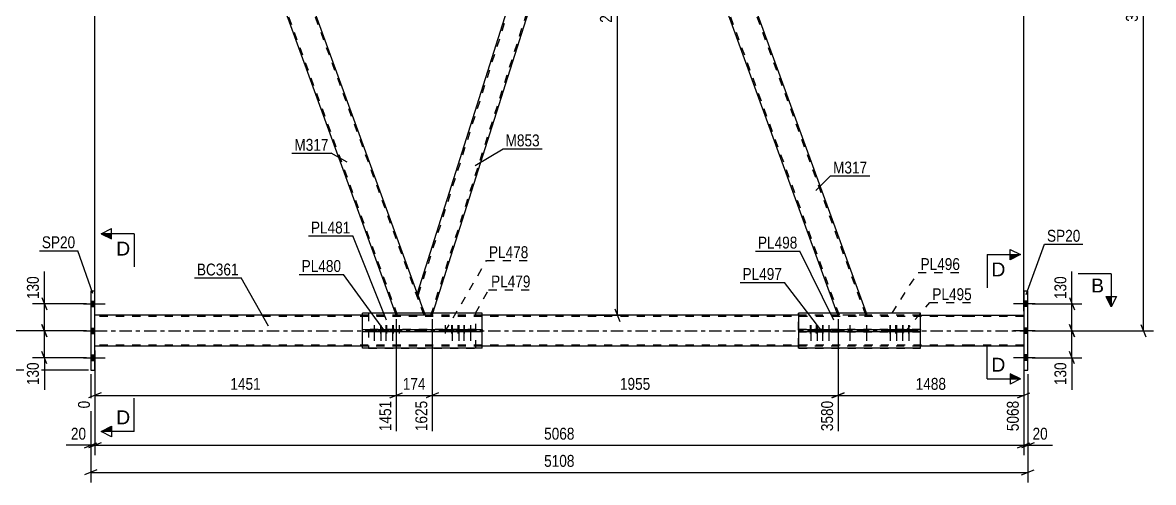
# Model space of a CAD drawing. Header units: millimetres. Extents: x 0 to 841, y 0 to 594.
# Drawn here: x 137.1 to 409.4, y 166.2 to 277 of the extents above; entities that cross this region are included whole.
import ezdxf

# ---------------------------------------------------------------- set-up
doc = ezdxf.new("R2010")
doc.units = ezdxf.units.MM
doc.linetypes.add('DXK_LINE_DOT2', pattern=[3.9198, 1.9599, -1.9599])
doc.linetypes.add('DXK_LINE_DOT3', pattern=[5.9187, 2.979, -0.9799, 0.9799, -0.9799])
doc.styles.add('Arial', font='arial.ttf', dxfattribs={"height": 0.2})
doc.styles.add('Arial Narrow', font='ARIALN.TTF', dxfattribs={"height": 0.2})

# ---------------------------------------------------------------- blocks, each defined once
blk = doc.blocks.new('Bolt-570386953-3726 - 3692')
at = {"color": 1, "linetype": 'DXK_LINE_DOT2'}
for p, q in [((238.46, 203.1), (238.46, 202.5)), ((238.91, 204.1), (238.91, 200.35)), ((239.36, 203.1), (239.36, 202.5)), ((239.92, 203.1), (239.92, 202.5)), ((240.37, 204.1), (240.37, 200.35)), ((240.82, 203.1), (240.82, 202.5)), ((241.51, 203.1), (241.51, 202.5)), ((241.96, 204.1), (241.96, 200.35)), ((242.41, 203.1), (242.41, 202.5)), ((242.97, 203.1), (242.97, 202.5)), ((243.42, 204.1), (243.42, 200.35)), ((243.87, 203.1), (243.87, 202.5))]:
    blk.add_line(p, q, dxfattribs=at)
blk = doc.blocks.new('Bolt-570386953-3695 - 3692')
at = {"color": 1, "linetype": 'DXK_LINE_DOT2'}
for p, q in [((335.92, 203.1), (335.92, 202.5)), ((335.92, 203.1), (335.92, 202.5)), ((336.37, 204.1), (336.37, 200.35)), ((336.37, 204.1), (336.37, 200.35)), ((336.82, 203.1), (336.82, 202.5)), ((336.82, 203.1), (336.82, 202.5)), ((339.92, 203.1), (339.92, 202.5)), ((339.92, 203.1), (339.92, 202.5)), ((340.37, 204.1), (340.37, 200.35)), ((340.37, 204.1), (340.37, 200.35)), ((340.82, 203.1), (340.82, 202.5)), ((340.82, 203.1), (340.82, 202.5))]:
    blk.add_line(p, q, dxfattribs=at)
blk = doc.blocks.new('Part-570386953-3731 - 3692')
at = {"color": 7, "linetype": 'DXK_LINE_DOT2'}
for p, q in [((246.27, 203.1), (220.44, 203.1)), ((220.44, 203.1), (220.44, 202.5)), ((246.27, 202.5), (220.44, 202.5)), ((226.91, 203.1), (226.91, 202.5)), ((239.79, 202.5), (239.79, 203.1)), ((246.27, 203.1), (246.27, 202.5))]:
    blk.add_line(p, q, dxfattribs=at)
blk = doc.blocks.new('Part-570386953-3858 - 3692')
at = {"color": 2, "linetype": 'Continuous'}
for p, q in [((353.37, 207.05), (324.08, 207.05)), ((324.08, 203.1), (324.08, 207.05)), ((353.37, 203.1), (353.37, 207.05)), ((324.08, 198.55), (324.08, 202.5)), ((353.37, 198.55), (353.37, 202.5)), ((353.37, 198.55), (324.08, 198.55))]:
    blk.add_line(p, q, dxfattribs=at)
at = {"color": 7, "linetype": 'DXK_LINE_DOT2'}
for p, q in [((324.08, 202.5), (324.08, 203.1)), ((353.37, 202.5), (353.37, 203.1))]:
    blk.add_line(p, q, dxfattribs=at)
blk = doc.blocks.new('Part-570386953-3873 - 3692')
at = {"color": 2, "linetype": 'Continuous'}
for p, q in [((232.18, 211.8), (277.53, 354.79)), ((235.92, 207.05), (281.26, 350.03))]:
    blk.add_line(p, q, dxfattribs=at)
at = {"color": 7, "linetype": 'DXK_LINE_DOT2'}
for p, q in [((278, 355.29), (232.35, 211.34)), ((277.53, 354.79), (277.68, 355.29)), ((279.35, 355.29), (277.68, 355.29)), ((281.26, 350.03), (279.35, 355.29)), ((235.45, 206.54), (281.1, 350.5)), ((234.1, 206.54), (232.18, 211.8)), ((235.76, 206.54), (235.92, 207.05)), ((235.76, 206.54), (234.1, 206.54))]:
    blk.add_line(p, q, dxfattribs=at)
blk = doc.blocks.new('Part-570386953-3808 - 3692')
at = {"color": 2, "linetype": 'Continuous'}
for p, q in [((379.22, 212.29), (378.22, 212.29)), ((378.22, 212.29), (378.22, 193.29)), ((379.22, 193.29), (379.22, 212.29)), ((378.22, 193.29), (379.22, 193.29))]:
    blk.add_line(p, q, dxfattribs=at)
blk = doc.blocks.new('Part-570386953-3813 - 3692')
at = {"color": 2, "linetype": 'Continuous'}
for p, q in [((154.51, 212.29), (153.51, 212.29)), ((153.51, 212.29), (153.51, 193.29)), ((154.51, 193.29), (154.51, 212.29)), ((153.51, 193.29), (154.51, 193.29))]:
    blk.add_line(p, q, dxfattribs=at)
blk = doc.blocks.new('Part-570386953-3828 - 3692')
at = {"color": 2, "linetype": 'Continuous'}
for p, q in [((218.93, 206.54), (154.51, 206.54)), ((324.08, 206.54), (247.77, 206.54)), ((353.37, 206.54), (365.37, 206.54)), ((365.47, 206.54), (378.22, 206.54)), ((218.93, 199.04), (154.51, 199.04)), ((324.08, 199.04), (247.77, 199.04)), ((365.37, 199.04), (353.37, 199.04)), ((378.22, 199.04), (365.47, 199.04))]:
    blk.add_line(p, q, dxfattribs=at)
at = {"color": 7, "linetype": 'DXK_LINE_DOT2'}
for p, q in [((154.51, 199.04), (154.51, 206.54)), ((365.37, 206.24), (154.51, 206.24)), ((247.77, 206.54), (218.93, 206.54)), ((353.37, 206.54), (324.08, 206.54)), ((378.22, 206.24), (365.47, 206.24)), ((378.22, 206.54), (378.22, 199.04)), ((365.37, 199.34), (154.51, 199.34)), ((247.77, 199.04), (218.93, 199.04)), ((353.37, 199.04), (324.08, 199.04)), ((378.22, 199.34), (365.47, 199.34))]:
    blk.add_line(p, q, dxfattribs=at)
at = {"color": 7, "linetype": 'DXK_LINE_DOT3'}
for p, q in [((154.51, 202.79), (365.37, 202.79)), ((365.47, 202.79), (378.22, 202.79))]:
    blk.add_line(p, q, dxfattribs=at)
blk = doc.blocks.new('Part-570386953-3908 - 3692')
at = {"color": 2, "linetype": 'Continuous'}
for p, q in [((324.08, 202.5), (324.08, 203.1)), ((324.08, 203.1), (353.37, 203.1)), ((353.37, 202.5), (324.08, 202.5)), ((330.05, 202.5), (330.05, 203.1)), ((334.12, 202.5), (334.12, 203.1)), ((342.62, 202.5), (342.62, 203.1)), ((347.13, 202.5), (347.13, 203.1)), ((353.37, 203.1), (353.37, 202.5))]:
    blk.add_line(p, q, dxfattribs=at)
blk = doc.blocks.new('Part-570386953-3783 - 3692')
at = {"color": 7, "linetype": 'DXK_LINE_DOT2'}
for p, q in [((179.96, 355.29), (172.93, 355.29)), ((173.11, 354.79), (172.93, 355.29)), ((227.39, 206.54), (173.25, 355.29)), ((233.78, 206.54), (179.64, 355.29)), ((180.14, 354.79), (179.96, 355.29)), ((227.07, 206.54), (226.89, 207.05)), ((234.1, 206.54), (233.91, 207.05)), ((234.1, 206.54), (227.07, 206.54))]:
    blk.add_line(p, q, dxfattribs=at)
at = {"color": 2, "linetype": 'Continuous'}
for p, q in [((226.89, 207.05), (173.11, 354.79)), ((233.91, 207.05), (180.14, 354.79))]:
    blk.add_line(p, q, dxfattribs=at)
blk = doc.blocks.new('Part-570386953-3788 - 3692')
at = {"color": 7, "linetype": 'DXK_LINE_DOT2'}
for p, q in [((323.96, 203.1), (323.96, 202.5)), ((353.34, 203.1), (323.96, 203.1)), ((323.96, 202.5), (353.34, 202.5)), ((330.43, 202.5), (330.43, 203.1)), ((334.12, 202.5), (334.12, 203.1)), ((342.62, 202.5), (342.62, 203.1)), ((353.34, 202.5), (353.34, 203.1))]:
    blk.add_line(p, q, dxfattribs=at)
blk = doc.blocks.new('Part-570386953-3848 - 3692')
at = {"color": 7, "linetype": 'DXK_LINE_DOT2'}
for p, q in [((286.37, 355.29), (279.35, 355.29)), ((279.53, 354.79), (279.35, 355.29)), ((333.81, 206.54), (279.67, 355.29)), ((340.19, 206.54), (286.05, 355.29)), ((286.56, 354.79), (286.37, 355.29)), ((333.49, 206.54), (333.3, 207.05)), ((340.51, 206.54), (340.33, 207.05)), ((340.51, 206.54), (333.49, 206.54))]:
    blk.add_line(p, q, dxfattribs=at)
at = {"color": 2, "linetype": 'Continuous'}
for p, q in [((333.3, 207.05), (279.53, 354.79)), ((340.33, 207.05), (286.56, 354.79))]:
    blk.add_line(p, q, dxfattribs=at)
blk = doc.blocks.new('Bolt-570386953-3912 - 3692')
at = {"color": 1, "linetype": 'DXK_LINE_DOT2'}
for p, q in [((222.83, 203.1), (222.83, 202.5)), ((223.28, 204.1), (223.28, 200.35)), ((223.73, 203.1), (223.73, 202.5)), ((224.29, 203.1), (224.29, 202.5)), ((224.74, 204.1), (224.74, 200.35)), ((225.19, 203.1), (225.19, 202.5)), ((225.88, 203.1), (225.88, 202.5)), ((226.33, 204.1), (226.33, 200.35)), ((226.78, 203.1), (226.78, 202.5)), ((227.34, 203.1), (227.34, 202.5)), ((227.79, 204.1), (227.79, 200.35)), ((228.24, 203.1), (228.24, 202.5))]:
    blk.add_line(p, q, dxfattribs=at)
blk = doc.blocks.new('Bolt-570386953-3952 - 3692')
at = {"linetype": 'Continuous'}
for points in [[(154.51, 208.64), (154.51, 209.94), (153.51, 209.94), (153.51, 208.64)], [(154.51, 208.64), (154.51, 209.94), (153.51, 209.94), (153.51, 208.64)], [(154.51, 208.64), (154.51, 209.94), (153.51, 209.94), (153.51, 208.64)], [(154.51, 202.14), (154.51, 203.44), (153.51, 203.44), (153.51, 202.14)], [(154.51, 202.14), (154.51, 203.44), (153.51, 203.44), (153.51, 202.14)], [(154.51, 195.64), (154.51, 196.94), (153.51, 196.94), (153.51, 195.64)], [(154.51, 195.64), (154.51, 196.94), (153.51, 196.94), (153.51, 195.64)], [(154.51, 195.64), (154.51, 196.94), (153.51, 196.94), (153.51, 195.64)]]:
    blk.add_hatch(color=1, dxfattribs=at).paths.add_polyline_path(points)
at = {"color": 1, "linetype": 'Continuous'}
for p, q in [((153.51, 209.94), (154.51, 209.94)), ((153.51, 209.94), (154.51, 209.94)), ((153.51, 209.94), (154.51, 209.94)), ((151.76, 209.29), (157.01, 209.29)), ((151.76, 209.29), (157.01, 209.29)), ((151.76, 209.29), (157.01, 209.29)), ((153.51, 208.64), (154.51, 208.64)), ((153.51, 208.64), (154.51, 208.64)), ((153.51, 208.64), (154.51, 208.64)), ((151.76, 202.79), (157.01, 202.79)), ((151.76, 202.79), (157.01, 202.79)), ((153.51, 203.44), (154.51, 203.44)), ((153.51, 203.44), (154.51, 203.44)), ((153.51, 202.14), (154.51, 202.14)), ((153.51, 202.14), (154.51, 202.14)), ((151.76, 196.29), (157.01, 196.29)), ((151.76, 196.29), (157.01, 196.29)), ((151.76, 196.29), (157.01, 196.29)), ((153.51, 196.94), (154.51, 196.94)), ((153.51, 196.94), (154.51, 196.94)), ((153.51, 196.94), (154.51, 196.94)), ((153.51, 195.64), (154.51, 195.64)), ((153.51, 195.64), (154.51, 195.64)), ((153.51, 195.64), (154.51, 195.64))]:
    blk.add_line(p, q, dxfattribs=at)
blk = doc.blocks.new('Part-570386953-3853 - 3692')
at = {"color": 2, "linetype": 'Continuous'}
for p, q in [((247.77, 207.05), (218.93, 207.05)), ((218.93, 203.1), (218.93, 207.05)), ((247.77, 203.1), (247.77, 207.05)), ((218.93, 198.55), (218.93, 202.5)), ((247.77, 198.55), (247.77, 202.5)), ((247.77, 198.55), (218.93, 198.55))]:
    blk.add_line(p, q, dxfattribs=at)
at = {"color": 7, "linetype": 'DXK_LINE_DOT2'}
for p, q in [((218.93, 202.5), (218.93, 203.1)), ((247.77, 202.5), (247.77, 203.1))]:
    blk.add_line(p, q, dxfattribs=at)
blk = doc.blocks.new('Part-570386953-3888 - 3692')
at = {"color": 7, "linetype": 'DXK_LINE_DOT2'}
for p, q in [((246.27, 207.05), (220.44, 207.05)), ((220.44, 207.05), (220.44, 198.55)), ((246.27, 198.55), (246.27, 207.05)), ((220.44, 198.55), (246.27, 198.55))]:
    blk.add_line(p, q, dxfattribs=at)
blk = doc.blocks.new('Part-570386953-3893 - 3692')
at = {"color": 2, "linetype": 'Continuous'}
for p, q in [((324.08, 207.05), (323.96, 207.05)), ((323.96, 206.54), (323.96, 207.05)), ((323.96, 198.55), (323.96, 199.04)), ((324.08, 198.55), (323.96, 198.55))]:
    blk.add_line(p, q, dxfattribs=at)
at = {"color": 7, "linetype": 'DXK_LINE_DOT2'}
for p, q in [((353.34, 207.05), (324.08, 207.05)), ((353.34, 198.55), (353.34, 207.05)), ((323.96, 199.04), (323.96, 206.54)), ((324.08, 198.55), (353.34, 198.55))]:
    blk.add_line(p, q, dxfattribs=at)
blk = doc.blocks.new('Part-570386953-3903 - 3692')
at = {"color": 2, "linetype": 'Continuous'}
for p, q in [((218.93, 202.5), (218.93, 203.1)), ((218.93, 203.1), (247.77, 203.1)), ((247.77, 202.5), (218.93, 202.5)), ((224.9, 202.5), (224.9, 203.1)), ((241.8, 202.5), (241.8, 203.1)), ((247.77, 203.1), (247.77, 202.5))]:
    blk.add_line(p, q, dxfattribs=at)
blk = doc.blocks.new('Bolt-570386953-3909 - 3692')
at = {"color": 1, "linetype": 'DXK_LINE_DOT2'}
for p, q in [((326.36, 203.1), (326.36, 202.5)), ((326.81, 204.1), (326.81, 200.35)), ((327.26, 203.1), (327.26, 202.5)), ((327.82, 203.1), (327.82, 202.5)), ((328.27, 204.1), (328.27, 200.35)), ((328.72, 203.1), (328.72, 202.5)), ((329.4, 203.1), (329.4, 202.5)), ((329.85, 204.1), (329.85, 200.35)), ((330.3, 203.1), (330.3, 202.5)), ((330.86, 203.1), (330.86, 202.5)), ((331.31, 204.1), (331.31, 200.35)), ((331.76, 203.1), (331.76, 202.5))]:
    blk.add_line(p, q, dxfattribs=at)
blk = doc.blocks.new('Bolt-570386953-3940 - 3692')
at = {"linetype": 'Continuous'}
for points in [[(222.21, 203.1), (221.31, 203.1), (221.31, 202.5), (222.21, 202.5)], [(223.81, 203.1), (222.91, 203.1), (222.91, 202.5), (223.81, 202.5)], [(225.02, 203.1), (224.12, 203.1), (224.12, 202.5), (225.02, 202.5)], [(226.62, 203.1), (225.72, 203.1), (225.72, 202.5), (226.62, 202.5)]]:
    blk.add_hatch(color=1, dxfattribs=at).paths.add_polyline_path(points)
at = {"color": 1, "linetype": 'Continuous'}
for p, q in [((221.31, 203.1), (221.31, 202.5)), ((221.76, 204.1), (221.76, 200.35)), ((222.21, 203.1), (222.21, 202.5)), ((222.91, 203.1), (222.91, 202.5)), ((223.36, 204.1), (223.36, 200.35)), ((223.81, 203.1), (223.81, 202.5)), ((224.12, 203.1), (224.12, 202.5)), ((224.57, 204.1), (224.57, 200.35)), ((225.02, 203.1), (225.02, 202.5)), ((225.72, 203.1), (225.72, 202.5)), ((226.17, 204.1), (226.17, 200.35)), ((226.62, 203.1), (226.62, 202.5))]:
    blk.add_line(p, q, dxfattribs=at)
blk = doc.blocks.new('Bolt-570386953-3943 - 3692')
at = {"linetype": 'Continuous'}
for points in [[(336.82, 203.1), (335.92, 203.1), (335.92, 202.5), (336.82, 202.5)], [(336.82, 203.1), (335.92, 203.1), (335.92, 202.5), (336.82, 202.5)], [(340.82, 203.1), (339.92, 203.1), (339.92, 202.5), (340.82, 202.5)], [(340.82, 203.1), (339.92, 203.1), (339.92, 202.5), (340.82, 202.5)]]:
    blk.add_hatch(color=1, dxfattribs=at).paths.add_polyline_path(points)
at = {"color": 1, "linetype": 'Continuous'}
for p, q in [((335.92, 203.1), (335.92, 202.5)), ((335.92, 203.1), (335.92, 202.5)), ((336.37, 204.1), (336.37, 200.35)), ((336.37, 204.1), (336.37, 200.35)), ((336.82, 203.1), (336.82, 202.5)), ((336.82, 203.1), (336.82, 202.5)), ((339.92, 203.1), (339.92, 202.5)), ((339.92, 203.1), (339.92, 202.5)), ((340.37, 204.1), (340.37, 200.35)), ((340.37, 204.1), (340.37, 200.35)), ((340.82, 203.1), (340.82, 202.5)), ((340.82, 203.1), (340.82, 202.5))]:
    blk.add_line(p, q, dxfattribs=at)
blk = doc.blocks.new('Bolt-570386953-3944 - 3692')
at = {"linetype": 'Continuous'}
for points in [[(240.08, 202.5), (240.98, 202.5), (240.98, 203.1), (240.08, 203.1)], [(241.69, 202.5), (242.59, 202.5), (242.59, 203.1), (241.69, 203.1)], [(242.89, 202.5), (243.79, 202.5), (243.79, 203.1), (242.89, 203.1)], [(244.49, 202.5), (245.39, 202.5), (245.39, 203.1), (244.49, 203.1)]]:
    blk.add_hatch(color=1, dxfattribs=at).paths.add_polyline_path(points)
at = {"color": 1, "linetype": 'Continuous'}
for p, q in [((240.08, 203.1), (240.08, 202.5)), ((240.53, 204.1), (240.53, 200.35)), ((240.98, 203.1), (240.98, 202.5)), ((241.69, 203.1), (241.69, 202.5)), ((242.14, 204.1), (242.14, 200.35)), ((242.59, 203.1), (242.59, 202.5)), ((242.89, 203.1), (242.89, 202.5)), ((243.34, 204.1), (243.34, 200.35)), ((243.79, 203.1), (243.79, 202.5)), ((244.49, 203.1), (244.49, 202.5)), ((244.94, 204.1), (244.94, 200.35)), ((245.39, 203.1), (245.39, 202.5))]:
    blk.add_line(p, q, dxfattribs=at)
blk = doc.blocks.new('Bolt-570386953-3947 - 3692')
at = {"linetype": 'Continuous'}
for points in [[(346.51, 203.1), (345.61, 203.1), (345.61, 202.5), (346.51, 202.5)], [(348.04, 203.1), (347.14, 203.1), (347.14, 202.5), (348.04, 202.5)], [(349.45, 203.1), (348.55, 203.1), (348.55, 202.5), (349.45, 202.5)], [(350.98, 203.1), (350.08, 203.1), (350.08, 202.5), (350.98, 202.5)]]:
    blk.add_hatch(color=1, dxfattribs=at).paths.add_polyline_path(points)
at = {"color": 1, "linetype": 'Continuous'}
for p, q in [((345.61, 203.1), (345.61, 202.5)), ((346.06, 204.1), (346.06, 200.35)), ((346.51, 203.1), (346.51, 202.5)), ((347.14, 203.1), (347.14, 202.5)), ((347.59, 204.1), (347.59, 200.35)), ((348.04, 203.1), (348.04, 202.5)), ((348.55, 203.1), (348.55, 202.5)), ((349, 204.1), (349, 200.35)), ((349.45, 203.1), (349.45, 202.5)), ((350.08, 203.1), (350.08, 202.5)), ((350.53, 204.1), (350.53, 200.35)), ((350.98, 203.1), (350.98, 202.5))]:
    blk.add_line(p, q, dxfattribs=at)
blk = doc.blocks.new('Bolt-570386953-3953 - 3692')
at = {"linetype": 'Continuous'}
for points in [[(378.22, 209.94), (378.22, 208.64), (379.22, 208.64), (379.22, 209.94)], [(378.22, 209.94), (378.22, 208.64), (379.22, 208.64), (379.22, 209.94)], [(378.22, 209.94), (378.22, 208.64), (379.22, 208.64), (379.22, 209.94)], [(378.22, 203.44), (378.22, 202.14), (379.22, 202.14), (379.22, 203.44)], [(378.22, 203.44), (378.22, 202.14), (379.22, 202.14), (379.22, 203.44)], [(378.22, 196.94), (378.22, 195.64), (379.22, 195.64), (379.22, 196.94)], [(378.22, 196.94), (378.22, 195.64), (379.22, 195.64), (379.22, 196.94)], [(378.22, 196.94), (378.22, 195.64), (379.22, 195.64), (379.22, 196.94)]]:
    blk.add_hatch(color=1, dxfattribs=at).paths.add_polyline_path(points)
at = {"color": 1, "linetype": 'Continuous'}
for p, q in [((379.22, 209.94), (378.22, 209.94)), ((379.22, 209.94), (378.22, 209.94)), ((379.22, 209.94), (378.22, 209.94)), ((380.97, 209.29), (375.72, 209.29)), ((380.97, 209.29), (375.72, 209.29)), ((380.97, 209.29), (375.72, 209.29)), ((379.22, 208.64), (378.22, 208.64)), ((379.22, 208.64), (378.22, 208.64)), ((379.22, 208.64), (378.22, 208.64)), ((380.97, 202.79), (375.72, 202.79)), ((380.97, 202.79), (375.72, 202.79)), ((379.22, 203.44), (378.22, 203.44)), ((379.22, 203.44), (378.22, 203.44)), ((379.22, 202.14), (378.22, 202.14)), ((379.22, 202.14), (378.22, 202.14)), ((380.97, 196.29), (375.72, 196.29)), ((380.97, 196.29), (375.72, 196.29)), ((380.97, 196.29), (375.72, 196.29)), ((379.22, 196.94), (378.22, 196.94)), ((379.22, 196.94), (378.22, 196.94)), ((379.22, 196.94), (378.22, 196.94)), ((379.22, 195.64), (378.22, 195.64)), ((379.22, 195.64), (378.22, 195.64)), ((379.22, 195.64), (378.22, 195.64))]:
    blk.add_line(p, q, dxfattribs=at)
blk = doc.blocks.new('Bolt-570386953-3955 - 3692')
at = {"linetype": 'Continuous'}
for points in [[(327.36, 203.1), (326.46, 203.1), (326.46, 202.5), (327.36, 202.5)], [(328.96, 203.1), (328.06, 203.1), (328.06, 202.5), (328.96, 202.5)], [(330.17, 203.1), (329.27, 203.1), (329.27, 202.5), (330.17, 202.5)], [(331.77, 203.1), (330.87, 203.1), (330.87, 202.5), (331.77, 202.5)]]:
    blk.add_hatch(color=1, dxfattribs=at).paths.add_polyline_path(points)
at = {"color": 1, "linetype": 'Continuous'}
for p, q in [((326.46, 203.1), (326.46, 202.5)), ((326.91, 204.1), (326.91, 200.35)), ((327.36, 203.1), (327.36, 202.5)), ((328.06, 203.1), (328.06, 202.5)), ((328.51, 204.1), (328.51, 200.35)), ((328.96, 203.1), (328.96, 202.5)), ((329.27, 203.1), (329.27, 202.5)), ((329.72, 204.1), (329.72, 200.35)), ((330.17, 203.1), (330.17, 202.5)), ((330.87, 203.1), (330.87, 202.5)), ((331.32, 204.1), (331.32, 200.35)), ((331.77, 203.1), (331.77, 202.5))]:
    blk.add_line(p, q, dxfattribs=at)
blk = doc.blocks.new('Bolt-570386953-3979 - 3692')
at = {"color": 1, "linetype": 'DXK_LINE_DOT2'}
for p, q in [((345.5, 203.1), (345.5, 202.5)), ((345.95, 204.1), (345.95, 200.35)), ((346.4, 203.1), (346.4, 202.5)), ((346.88, 203.1), (346.88, 202.5)), ((347.33, 204.1), (347.33, 200.35)), ((347.78, 203.1), (347.78, 202.5)), ((348.66, 203.1), (348.66, 202.5)), ((349.11, 204.1), (349.11, 200.35)), ((349.56, 203.1), (349.56, 202.5)), ((350.04, 203.1), (350.04, 202.5)), ((350.49, 204.1), (350.49, 200.35)), ((350.94, 203.1), (350.94, 202.5))]:
    blk.add_line(p, q, dxfattribs=at)
blk = doc.blocks.new('StraightDimension-570386953-36211 - 3692')
at = {"color": 7, "linetype": 'Continuous'}
for p, q in [((280.09, 354.79), (277.52, 354.79)), ((280.97, 353.29), (279.77, 356.29)), ((280.37, 206.54), (280.37, 354.79)), ((279.77, 208.04), (280.97, 205.04)), ((274.47, 206.54), (282.77, 206.54))]:
    blk.add_line(p, q, dxfattribs=at)
at = {"color": 0}
blk.add_wipeout([(279.62, 284.92), (275.42, 284.92), (275.42, 276.41), (279.62, 276.41)], dxfattribs=at)
at = {"color": 3, "style": 'Arial Narrow'}
blk.add_text('2965', height=2.863, rotation=90.0002, dxfattribs=at).set_placement((279.02, 277.01))
blk = doc.blocks.new('StraightDimension-570386953-7920 - 3692')
at = {"color": 7, "linetype": 'Continuous'}
for p, q in [((227.07, 205.54), (227.07, 178.59)), ((235.76, 205.54), (235.76, 178.59)), ((225.57, 186.6), (228.57, 187.8)), ((227.07, 187.2), (235.76, 187.2)), ((237.26, 187.8), (234.26, 186.6))]:
    blk.add_line(p, q, dxfattribs=at)
at = {"color": 0}
blk.add_wipeout([(234.76, 187.95), (234.76, 192.15), (228.07, 192.15), (228.07, 187.95)], dxfattribs=at)
at = {"color": 0, "linetype": 'Continuous'}
blk.add_wipeout([(235.16, 186.5), (230.96, 186.5), (230.96, 177.99), (235.16, 177.99)], dxfattribs=at)
at = {"color": 3, "style": 'Arial Narrow'}
blk.add_text('174', height=2.863, dxfattribs=at).set_placement((228.67, 188.55))
at = {"color": 3, "linetype": 'Continuous', "style": 'Arial Narrow'}
blk.add_text('1625', height=2.863, rotation=90.0002, dxfattribs=at).set_placement((234.56, 178.59))
blk = doc.blocks.new('StraightDimension-570386953-4168 - 3692')
at = {"color": 7, "linetype": 'Continuous'}
for p, q in [((153.51, 192.29), (153.51, 166.24)), ((379.22, 192.29), (379.22, 166.24)), ((155.01, 169.24), (152.01, 168.04)), ((377.72, 168.04), (380.72, 169.24)), ((153.51, 168.64), (379.22, 168.64))]:
    blk.add_line(p, q, dxfattribs=at)
at = {"color": 0}
blk.add_wipeout([(270.62, 169.39), (270.62, 173.59), (262.11, 173.59), (262.11, 169.39)], dxfattribs=at)
at = {"color": 3, "style": 'Arial Narrow'}
blk.add_text('5108', height=2.863, dxfattribs=at).set_placement((262.71, 169.99))
blk = doc.blocks.new('StraightDimension-570386953-26602 - 3692')
at = {"color": 7, "linetype": 'Continuous'}
for p, q in [((122.54, 381.93), (74.54, 381.93)), ((77.99, 380.43), (76.79, 383.43)), ((77.39, 193.29), (77.39, 381.93)), ((76.79, 194.79), (77.99, 191.79)), ((153.01, 193.29), (74.54, 193.29))]:
    blk.add_line(p, q, dxfattribs=at)
at = {"color": 0}
blk.add_wipeout([(76.64, 291.86), (72.44, 291.86), (72.44, 283.35), (76.64, 283.35)], dxfattribs=at)
at = {"color": 3, "style": 'Arial Narrow'}
blk.add_text('3773', height=2.863, rotation=90.0002, dxfattribs=at).set_placement((76.04, 283.95))
blk = doc.blocks.new('StraightDimension-570386953-4103 - 3692')
at = {"color": 7, "linetype": 'Continuous'}
for p, q in [((389.23, 204.29), (390.43, 201.29)), ((380.22, 202.79), (392.23, 202.79)), ((389.83, 196.29), (389.83, 202.79)), ((380.22, 196.29), (392.23, 196.29)), ((390.43, 194.79), (389.23, 197.79))]:
    blk.add_line(p, q, dxfattribs=at)
at = {"color": 0}
blk.add_wipeout([(389.08, 195.77), (384.88, 195.77), (384.88, 189.08), (389.08, 189.08)], dxfattribs=at)
at = {"color": 7, "linetype": 'Continuous'}
blk.add_line((389.83, 196.29), (389.83, 188.56), dxfattribs=at)
blk.add_line((389.83, 196.29), (389.83, 188.56), dxfattribs=at)
at = {"color": 3, "style": 'Arial Narrow'}
blk.add_text('130', height=2.863, rotation=90.0002, dxfattribs=at).set_placement((388.48, 189.68))
blk = doc.blocks.new('StraightDimension-570386953-4157 - 3692')
at = {"color": 7, "linetype": 'Continuous'}
for p, q in [((154.51, 192.29), (154.51, 172.79)), ((378.22, 192.29), (378.22, 172.79)), ((156.01, 175.79), (153.01, 174.59)), ((154.51, 175.19), (378.22, 175.19)), ((376.72, 174.59), (379.72, 175.79))]:
    blk.add_line(p, q, dxfattribs=at)
at = {"color": 0}
blk.add_wipeout([(270.62, 175.94), (270.62, 180.14), (262.11, 180.14), (262.11, 175.94)], dxfattribs=at)
at = {"color": 3, "style": 'Arial Narrow'}
blk.add_text('5068', height=2.863, dxfattribs=at).set_placement((262.71, 176.54))
blk = doc.blocks.new('StraightDimension-570386953-4079 - 3692')
at = {"color": 7, "linetype": 'Continuous'}
for p, q in [((407.65, 357.54), (406.45, 360.54)), ((344.91, 359.04), (409.45, 359.04)), ((407.05, 202.79), (407.05, 359.04)), ((406.45, 204.29), (407.65, 201.29)), ((380.22, 202.79), (409.45, 202.79))]:
    blk.add_line(p, q, dxfattribs=at)
at = {"color": 0}
blk.add_wipeout([(406.3, 285.17), (402.1, 285.17), (402.1, 276.66), (406.3, 276.66)], dxfattribs=at)
at = {"color": 3, "style": 'Arial Narrow'}
blk.add_text('3125', height=2.863, rotation=90.0002, dxfattribs=at).set_placement((405.7, 277.26))
blk = doc.blocks.new('StraightDimension-570386953-4111 - 3692')
at = {"color": 7, "linetype": 'Continuous'}
for p, q in [((389.23, 210.79), (390.43, 207.79)), ((380.22, 209.29), (392.23, 209.29)), ((389.83, 202.79), (389.83, 209.29)), ((390.43, 201.29), (389.23, 204.29)), ((380.22, 202.79), (392.23, 202.79))]:
    blk.add_line(p, q, dxfattribs=at)
at = {"color": 0}
blk.add_wipeout([(389.08, 216.5), (384.88, 216.5), (384.88, 209.82), (389.08, 209.82)], dxfattribs=at)
at = {"color": 7, "linetype": 'Continuous'}
blk.add_line((389.83, 209.29), (389.83, 217.03), dxfattribs=at)
blk.add_line((389.83, 209.29), (389.83, 217.03), dxfattribs=at)
at = {"color": 3, "style": 'Arial Narrow'}
blk.add_text('130', height=2.863, rotation=90.0002, dxfattribs=at).set_placement((388.48, 210.42))
blk = doc.blocks.new('StraightDimension-570386953-4137 - 3692')
at = {"color": 7, "linetype": 'Continuous'}
for p, q in [((378.22, 192.29), (378.22, 172.79)), ((379.22, 192.29), (379.22, 172.79)), ((376.72, 174.59), (379.72, 175.79)), ((380.72, 175.79), (377.72, 174.59)), ((378.22, 175.19), (379.22, 175.19))]:
    blk.add_line(p, q, dxfattribs=at)
at = {"color": 0}
blk.add_wipeout([(384.6, 175.94), (384.6, 180.14), (379.74, 180.14), (379.74, 175.94)], dxfattribs=at)
at = {"color": 7, "linetype": 'Continuous'}
blk.add_line((379.22, 175.19), (385.12, 175.19), dxfattribs=at)
blk.add_line((379.22, 175.19), (385.12, 175.19), dxfattribs=at)
at = {"color": 3, "style": 'Arial Narrow'}
blk.add_text('20', height=2.863, dxfattribs=at).set_placement((380.34, 176.54))
blk = doc.blocks.new('StraightDimension-570386953-4147 - 3692')
at = {"color": 7, "linetype": 'Continuous'}
for p, q in [((153.51, 192.29), (153.51, 172.79)), ((154.51, 192.29), (154.51, 172.79)), ((152.01, 174.59), (155.01, 175.79)), ((156.01, 175.79), (153.01, 174.59)), ((153.51, 175.19), (154.51, 175.19))]:
    blk.add_line(p, q, dxfattribs=at)
at = {"color": 0}
blk.add_wipeout([(152.99, 175.94), (152.99, 180.14), (148.13, 180.14), (148.13, 175.94)], dxfattribs=at)
at = {"color": 7, "linetype": 'Continuous'}
blk.add_line((153.51, 175.19), (147.6, 175.19), dxfattribs=at)
blk.add_line((153.51, 175.19), (147.6, 175.19), dxfattribs=at)
at = {"color": 3, "style": 'Arial Narrow'}
blk.add_text('20', height=2.863, dxfattribs=at).set_placement((148.73, 176.54))
blk = doc.blocks.new('StraightDimension-570386953-4664 - 3692')
at = {"color": 7, "linetype": 'Continuous'}
for p, q in [((107.6, 354.29), (107.6, 284.14)), ((154.51, 207.54), (154.51, 289.39)), ((109.1, 287.14), (106.1, 285.94)), ((107.6, 286.54), (154.51, 286.54)), ((153.01, 285.94), (156.01, 287.14))]:
    blk.add_line(p, q, dxfattribs=at)
at = {"color": 0}
blk.add_wipeout([(134.4, 287.29), (134.4, 291.49), (127.71, 291.49), (127.71, 287.29)], dxfattribs=at)
at = {"color": 3, "style": 'Arial Narrow'}
blk.add_text('938', height=2.863, dxfattribs=at).set_placement((128.31, 287.89))
blk = doc.blocks.new('StraightDimension-570386953-4675 - 3692')
at = {"color": 7, "linetype": 'Continuous'}
for p, q in [((141.76, 204.29), (142.96, 201.29)), ((152.51, 202.79), (139.51, 202.79)), ((142.36, 196.29), (142.36, 202.79)), ((152.51, 196.29), (139.51, 196.29)), ((142.96, 194.79), (141.76, 197.79))]:
    blk.add_line(p, q, dxfattribs=at)
at = {"color": 0}
blk.add_wipeout([(141.61, 195.77), (137.41, 195.77), (137.41, 189.08), (141.61, 189.08)], dxfattribs=at)
at = {"color": 7, "linetype": 'Continuous'}
blk.add_line((142.36, 196.29), (142.36, 188.56), dxfattribs=at)
blk.add_line((142.36, 196.29), (142.36, 188.56), dxfattribs=at)
at = {"color": 3, "style": 'Arial Narrow'}
blk.add_text('130', height=2.863, rotation=90.0002, dxfattribs=at).set_placement((141.01, 189.68))
blk = doc.blocks.new('StraightDimension-570386953-4683 - 3692')
at = {"color": 7, "linetype": 'Continuous'}
for p, q in [((141.76, 210.79), (142.96, 207.79)), ((152.51, 209.29), (139.51, 209.29)), ((142.36, 202.79), (142.36, 209.29)), ((142.96, 201.29), (141.76, 204.29)), ((152.51, 202.79), (139.51, 202.79))]:
    blk.add_line(p, q, dxfattribs=at)
at = {"color": 0}
blk.add_wipeout([(141.61, 216.5), (137.41, 216.5), (137.41, 209.82), (141.61, 209.82)], dxfattribs=at)
at = {"color": 7, "linetype": 'Continuous'}
blk.add_line((142.36, 209.29), (142.36, 217.03), dxfattribs=at)
blk.add_line((142.36, 209.29), (142.36, 217.03), dxfattribs=at)
at = {"color": 3, "style": 'Arial Narrow'}
blk.add_text('130', height=2.863, rotation=90.0002, dxfattribs=at).set_placement((141.01, 210.42))
blk = doc.blocks.new('StraightDimension-570386953-4720 - 3692')
at = {"color": 7, "linetype": 'Continuous'}
for p, q in [((342.91, 354.29), (342.91, 281.46)), ((378.22, 207.54), (378.22, 286.71)), ((344.41, 284.46), (341.41, 283.26)), ((342.91, 283.86), (378.22, 283.86)), ((376.72, 283.26), (379.72, 284.46))]:
    blk.add_line(p, q, dxfattribs=at)
at = {"color": 0}
blk.add_wipeout([(364.82, 284.61), (364.82, 288.81), (356.31, 288.81), (356.31, 284.61)], dxfattribs=at)
at = {"color": 3, "style": 'Arial Narrow'}
blk.add_text('1300', height=2.863, dxfattribs=at).set_placement((356.91, 285.21))
blk = doc.blocks.new('StraightDimension-570386953-4746 - 3692')
at = {"color": 7, "linetype": 'Continuous'}
for p, q in [((86.15, 357.54), (84.95, 360.54)), ((105.6, 359.04), (82.7, 359.04)), ((85.55, 202.79), (85.55, 359.04)), ((84.95, 204.29), (86.15, 201.29)), ((152.51, 202.79), (82.7, 202.79))]:
    blk.add_line(p, q, dxfattribs=at)
at = {"color": 0}
blk.add_wipeout([(84.8, 285.17), (80.6, 285.17), (80.6, 276.66), (84.8, 276.66)], dxfattribs=at)
at = {"color": 3, "style": 'Arial Narrow'}
blk.add_text('3125', height=2.863, rotation=90.0002, dxfattribs=at).set_placement((84.2, 277.26))
blk = doc.blocks.new('StraightDimension-570386953-7918 - 3692')
at = {"color": 7, "linetype": 'Continuous'}
for p, q in [((333.49, 205.54), (333.49, 178.59)), ((378.22, 198.04), (378.22, 178.59)), ((334.99, 187.8), (331.99, 186.6)), ((333.49, 187.2), (378.22, 187.2)), ((376.72, 186.6), (379.72, 187.8))]:
    blk.add_line(p, q, dxfattribs=at)
at = {"color": 0}
blk.add_wipeout([(360.11, 187.95), (360.11, 192.15), (351.6, 192.15), (351.6, 187.95)], dxfattribs=at)
at = {"color": 0, "linetype": 'Continuous'}
blk.add_wipeout([(377.62, 186.5), (373.42, 186.5), (373.42, 177.99), (377.62, 177.99)], dxfattribs=at)
at = {"color": 3, "style": 'Arial Narrow'}
blk.add_text('1488', height=2.863, dxfattribs=at).set_placement((352.2, 188.55))
at = {"color": 3, "linetype": 'Continuous', "style": 'Arial Narrow'}
blk.add_text('5068', height=2.863, rotation=90.0002, dxfattribs=at).set_placement((377.02, 178.59))
blk = doc.blocks.new('StraightDimension-570386953-7919 - 3692')
at = {"color": 7, "linetype": 'Continuous'}
for p, q in [((235.76, 205.54), (235.76, 178.59)), ((333.49, 205.54), (333.49, 178.59)), ((237.26, 187.8), (234.26, 186.6)), ((235.76, 187.2), (333.49, 187.2)), ((331.99, 186.6), (334.99, 187.8))]:
    blk.add_line(p, q, dxfattribs=at)
at = {"color": 0}
blk.add_wipeout([(288.88, 187.95), (288.88, 192.15), (280.37, 192.15), (280.37, 187.95)], dxfattribs=at)
at = {"color": 0, "linetype": 'Continuous'}
blk.add_wipeout([(332.89, 186.5), (328.69, 186.5), (328.69, 177.99), (332.89, 177.99)], dxfattribs=at)
at = {"color": 3, "style": 'Arial Narrow'}
blk.add_text('1955', height=2.863, dxfattribs=at).set_placement((280.97, 188.55))
at = {"color": 3, "linetype": 'Continuous', "style": 'Arial Narrow'}
blk.add_text('3580', height=2.863, rotation=90.0002, dxfattribs=at).set_placement((332.29, 178.59))
blk = doc.blocks.new('StraightDimension-570386953-7921 - 3692')
at = {"color": 7, "linetype": 'Continuous'}
for p, q in [((227.07, 205.54), (227.07, 178.59)), ((154.51, 198.04), (154.51, 184.07)), ((156.01, 187.8), (153.01, 186.6)), ((154.51, 187.2), (227.07, 187.2)), ((225.57, 186.6), (228.57, 187.8))]:
    blk.add_line(p, q, dxfattribs=at)
at = {"color": 0}
blk.add_wipeout([(195.05, 187.95), (195.05, 192.15), (186.54, 192.15), (186.54, 187.95)], dxfattribs=at)
at = {"color": 0, "linetype": 'Continuous'}
for points in [[(153.91, 186.5), (149.71, 186.5), (149.71, 183.47), (153.91, 183.47)], [(226.47, 186.5), (222.27, 186.5), (222.27, 177.99), (226.47, 177.99)]]:
    blk.add_wipeout(points, dxfattribs=at)
at = {"color": 3, "style": 'Arial Narrow'}
blk.add_text('1451', height=2.863, dxfattribs=at).set_placement((187.14, 188.55))
at = {"color": 3, "linetype": 'Continuous', "style": 'Arial Narrow'}
for s, height, p in [('0', 2.86, (153.31, 184.07)), ('1451', 2.863, (225.87, 178.59))]:
    blk.add_text(s, height=height, rotation=90.0002, dxfattribs=at).set_placement(p)
blk = doc.blocks.new('Mark-570386953-3727 - 3692')
at = {"color": 0}
blk.add_wipeout([(258.93, 220.28), (258.93, 223.28), (249.42, 223.28), (249.42, 220.28)], dxfattribs=at)
blk.add_wipeout([(258.93, 220.28), (258.93, 223.28), (249.42, 223.28), (249.42, 220.28)], dxfattribs=at)
at = {"color": 30, "linetype": 'DXK_LINE_DOT2'}
for p, q in [((238.83, 202.5), (248.82, 219.68)), ((248.82, 219.68), (259.53, 219.68))]:
    blk.add_line(p, q, dxfattribs=at)
at = {"color": 3, "style": 'Arial Narrow'}
blk.add_text('PL478', height=2.863, dxfattribs=at).set_placement((249.42, 220.28))
blk = doc.blocks.new('Mark-570386953-3844 - 3692')
at = {"color": 0}
blk.add_wipeout([(340.53, 240.68), (340.53, 243.68), (332.3, 243.68), (332.3, 240.68)], dxfattribs=at)
blk.add_wipeout([(340.53, 240.68), (340.53, 243.68), (332.3, 243.68), (332.3, 240.68)], dxfattribs=at)
at = {"color": 30, "linetype": 'Continuous'}
for p, q in [((328.17, 236.55), (331.7, 240.08)), ((331.7, 240.08), (341.13, 240.08))]:
    blk.add_line(p, q, dxfattribs=at)
at = {"color": 3, "style": 'Arial Narrow'}
blk.add_text('M317', height=2.863, dxfattribs=at).set_placement((332.3, 240.68))
blk = doc.blocks.new('Mark-570386953-3779 - 3692')
at = {"color": 0}
blk.add_wipeout([(210.78, 246.15), (210.78, 249.15), (202.56, 249.15), (202.56, 246.15)], dxfattribs=at)
blk.add_wipeout([(210.78, 246.15), (210.78, 249.15), (202.56, 249.15), (202.56, 246.15)], dxfattribs=at)
at = {"color": 30, "linetype": 'Continuous'}
for p in [(201.96, 245.55), (215.25, 243.44)]:
    blk.add_line(p, (211.38, 245.55), dxfattribs=at)
at = {"color": 3, "style": 'Arial Narrow'}
blk.add_text('M317', height=2.863, dxfattribs=at).set_placement((202.56, 246.15))
blk = doc.blocks.new('Mark-570386953-3784 - 3692')
at = {"color": 0}
blk.add_wipeout([(365.71, 210.16), (365.71, 213.16), (356.21, 213.16), (356.21, 210.16)], dxfattribs=at)
blk.add_wipeout([(365.71, 210.16), (365.71, 213.16), (356.21, 213.16), (356.21, 210.16)], dxfattribs=at)
at = {"color": 30, "linetype": 'DXK_LINE_DOT2'}
for p, q in [((349.56, 202.5), (355.61, 209.56)), ((355.61, 209.56), (366.31, 209.56))]:
    blk.add_line(p, q, dxfattribs=at)
at = {"color": 3, "style": 'Arial Narrow'}
blk.add_text('PL495', height=2.863, dxfattribs=at).set_placement((356.21, 210.16))
blk = doc.blocks.new('Mark-570386953-3869 - 3692')
at = {"color": 0}
blk.add_wipeout([(261.65, 247.22), (261.65, 250.22), (253.42, 250.22), (253.42, 247.22)], dxfattribs=at)
blk.add_wipeout([(261.65, 247.22), (261.65, 250.22), (253.42, 250.22), (253.42, 247.22)], dxfattribs=at)
at = {"color": 30, "linetype": 'Continuous'}
for p, q in [((246.1, 242.58), (252.82, 246.62)), ((252.82, 246.62), (262.25, 246.62))]:
    blk.add_line(p, q, dxfattribs=at)
at = {"color": 3, "style": 'Arial Narrow'}
blk.add_text('M853', height=2.863, dxfattribs=at).set_placement((253.42, 247.22))
blk = doc.blocks.new('Mark-570386953-3804 - 3692')
at = {"color": 0}
blk.add_wipeout([(391.87, 224.24), (391.87, 227.24), (383.83, 227.24), (383.83, 224.24)], dxfattribs=at)
blk.add_wipeout([(391.87, 224.24), (391.87, 227.24), (383.83, 227.24), (383.83, 224.24)], dxfattribs=at)
at = {"color": 30, "linetype": 'Continuous'}
for p, q in [((378.77, 211.52), (383.23, 223.64)), ((383.23, 223.64), (392.47, 223.64))]:
    blk.add_line(p, q, dxfattribs=at)
at = {"color": 3, "style": 'Arial Narrow'}
blk.add_text('SP20', height=2.863, dxfattribs=at).set_placement((383.83, 224.24))
blk = doc.blocks.new('Mark-570386953-3809 - 3692')
at = {"color": 0}
blk.add_wipeout([(149.77, 222.67), (149.77, 225.67), (141.73, 225.67), (141.73, 222.67)], dxfattribs=at)
blk.add_wipeout([(149.77, 222.67), (149.77, 225.67), (141.73, 225.67), (141.73, 222.67)], dxfattribs=at)
at = {"color": 30, "linetype": 'Continuous'}
for p in [(141.13, 222.07), (154.04, 211.77)]:
    blk.add_line(p, (150.37, 222.07), dxfattribs=at)
at = {"color": 3, "style": 'Arial Narrow'}
blk.add_text('SP20', height=2.863, dxfattribs=at).set_placement((141.73, 222.67))
blk = doc.blocks.new('Mark-570386953-3884 - 3692')
at = {"color": 0}
blk.add_wipeout([(259.43, 213.23), (259.43, 216.23), (249.93, 216.23), (249.93, 213.23)], dxfattribs=at)
blk.add_wipeout([(259.43, 213.23), (259.43, 216.23), (249.93, 216.23), (249.93, 213.23)], dxfattribs=at)
at = {"color": 30, "linetype": 'DXK_LINE_DOT2'}
for p, q in [((246.2, 207.02), (249.33, 212.63)), ((249.33, 212.63), (260.03, 212.63))]:
    blk.add_line(p, q, dxfattribs=at)
at = {"color": 3, "style": 'Arial Narrow'}
blk.add_text('PL479', height=2.863, dxfattribs=at).set_placement((249.93, 213.23))
blk = doc.blocks.new('Mark-570386953-3824 - 3692')
at = {"color": 0}
blk.add_wipeout([(189.13, 216.11), (189.13, 219.11), (179.08, 219.11), (179.08, 216.11)], dxfattribs=at)
blk.add_wipeout([(189.13, 216.11), (189.13, 219.11), (179.08, 219.11), (179.08, 216.11)], dxfattribs=at)
at = {"color": 30, "linetype": 'Continuous'}
for p in [(178.48, 215.51), (196.33, 203.9)]:
    blk.add_line(p, (189.73, 215.51), dxfattribs=at)
at = {"color": 3, "style": 'Arial Narrow'}
blk.add_text('BC361', height=2.863, dxfattribs=at).set_placement((179.08, 216.11))
blk = doc.blocks.new('Mark-570386953-3849 - 3692')
at = {"color": 0}
blk.add_wipeout([(216.05, 226.22), (216.05, 229.22), (206.54, 229.22), (206.54, 226.22)], dxfattribs=at)
blk.add_wipeout([(216.05, 226.22), (216.05, 229.22), (206.54, 229.22), (206.54, 226.22)], dxfattribs=at)
at = {"color": 30, "linetype": 'Continuous'}
for p in [(205.94, 225.62), (224.71, 205.34)]:
    blk.add_line(p, (216.65, 225.62), dxfattribs=at)
at = {"color": 3, "style": 'Arial Narrow'}
blk.add_text('PL481', height=2.863, dxfattribs=at).set_placement((206.54, 226.22))
blk = doc.blocks.new('Mark-570386953-3854 - 3692')
at = {"color": 0}
blk.add_wipeout([(323.71, 222.59), (323.71, 225.59), (314.21, 225.59), (314.21, 222.59)], dxfattribs=at)
blk.add_wipeout([(323.71, 222.59), (323.71, 225.59), (314.21, 225.59), (314.21, 222.59)], dxfattribs=at)
at = {"color": 30, "linetype": 'Continuous'}
for p in [(313.61, 221.99), (332.48, 205.34)]:
    blk.add_line(p, (324.31, 221.99), dxfattribs=at)
at = {"color": 3, "style": 'Arial Narrow'}
blk.add_text('PL498', height=2.863, dxfattribs=at).set_placement((314.21, 222.59))
blk = doc.blocks.new('Mark-570386953-3889 - 3692')
at = {"color": 0}
blk.add_wipeout([(362.87, 217.42), (362.87, 220.42), (353.37, 220.42), (353.37, 217.42)], dxfattribs=at)
blk.add_wipeout([(362.87, 217.42), (362.87, 220.42), (353.37, 220.42), (353.37, 217.42)], dxfattribs=at)
at = {"color": 30, "linetype": 'DXK_LINE_DOT2'}
for p, q in [((346.51, 207.05), (352.77, 216.82)), ((352.77, 216.82), (363.47, 216.82))]:
    blk.add_line(p, q, dxfattribs=at)
at = {"color": 3, "style": 'Arial Narrow'}
blk.add_text('PL496', height=2.863, dxfattribs=at).set_placement((353.37, 217.42))
blk = doc.blocks.new('Mark-570386953-3899 - 3692')
at = {"color": 0}
blk.add_wipeout([(213.81, 216.95), (213.81, 219.95), (204.31, 219.95), (204.31, 216.95)], dxfattribs=at)
blk.add_wipeout([(213.81, 216.95), (213.81, 219.95), (204.31, 219.95), (204.31, 216.95)], dxfattribs=at)
at = {"color": 30, "linetype": 'Continuous'}
for p in [(203.71, 216.35), (224.14, 202.98)]:
    blk.add_line(p, (214.41, 216.35), dxfattribs=at)
at = {"color": 3, "style": 'Arial Narrow'}
blk.add_text('PL480', height=2.863, dxfattribs=at).set_placement((204.31, 216.95))
blk = doc.blocks.new('Mark-570386953-3904 - 3692')
at = {"color": 0}
blk.add_wipeout([(319.99, 215.03), (319.99, 218.03), (310.49, 218.03), (310.49, 215.03)], dxfattribs=at)
blk.add_wipeout([(319.99, 215.03), (319.99, 218.03), (310.49, 218.03), (310.49, 215.03)], dxfattribs=at)
at = {"color": 30, "linetype": 'Continuous'}
for p in [(309.89, 214.43), (329.38, 202.98)]:
    blk.add_line(p, (320.59, 214.43), dxfattribs=at)
at = {"color": 3, "style": 'Arial Narrow'}
blk.add_text('PL497', height=2.863, dxfattribs=at).set_placement((310.49, 215.03))
blk = doc.blocks.new('SectionMark-570386953-4788 - 3692')
at = {"color": 6, "linetype": 'Continuous'}
for p, q in [((156.01, 226.16), (158.51, 227.41)), ((164.01, 226.16), (156.01, 226.16)), ((164.01, 178.5), (156.01, 178.5)), ((158.51, 177.25), (156.01, 178.5))]:
    blk.add_line(p, q, dxfattribs=at)
at = {"color": 0, "linetype": 'Continuous'}
for points in [[(163.01, 220.91), (163.01, 224.41), (159.64, 224.41), (159.64, 220.91)], [(163.01, 180.25), (163.01, 183.75), (159.64, 183.75), (159.64, 180.25)]]:
    blk.add_wipeout(points, dxfattribs=at)
at = {"linetype": 'Continuous'}
for points in [[(158.51, 226.16), (158.51, 224.91), (156.01, 226.16)], [(158.51, 179.75), (158.51, 178.5), (156.01, 178.5)]]:
    blk.add_hatch(color=6, dxfattribs=at).paths.add_polyline_path(points)
at = {"color": 6, "linetype": 'Continuous'}
for p, q in [((156.01, 226.16), (158.51, 224.91)), ((158.51, 224.91), (158.51, 227.41)), ((164.01, 226.16), (164.01, 218.16)), ((164.01, 178.5), (164.01, 186.5)), ((156.01, 178.5), (158.51, 179.75)), ((158.51, 179.75), (158.51, 177.25))]:
    blk.add_line(p, q, dxfattribs=at)
at = {"color": 3, "linetype": 'Continuous', "style": 'Arial'}
for p in [(159.64, 220.91), (159.64, 180.25)]:
    blk.add_text('D', height=3.34, dxfattribs=at).set_placement(p)
blk = doc.blocks.new('SectionMark-570386953-35756 - 3692')
at = {"color": 6, "linetype": 'Continuous'}
for p, q in [((369.43, 221.14), (377.43, 221.14)), ((374.93, 222.39), (377.43, 221.14)), ((369.43, 191.18), (377.43, 191.18)), ((377.43, 191.18), (374.93, 189.93))]:
    blk.add_line(p, q, dxfattribs=at)
at = {"color": 0, "linetype": 'Continuous'}
for points in [[(373.8, 215.89), (373.8, 219.39), (370.43, 219.39), (370.43, 215.89)], [(373.8, 192.93), (373.8, 196.43), (370.43, 196.43), (370.43, 192.93)]]:
    blk.add_wipeout(points, dxfattribs=at)
at = {"linetype": 'Continuous'}
for points in [[(374.93, 219.89), (374.93, 221.14), (377.43, 221.14)], [(374.93, 191.18), (374.93, 192.43), (377.43, 191.18)]]:
    blk.add_hatch(color=6, dxfattribs=at).paths.add_polyline_path(points)
at = {"color": 6, "linetype": 'Continuous'}
for p, q in [((369.43, 221.14), (369.43, 213.14)), ((374.93, 219.89), (374.93, 222.39)), ((377.43, 221.14), (374.93, 219.89)), ((369.43, 191.18), (369.43, 199.18)), ((377.43, 191.18), (374.93, 192.43)), ((374.93, 192.43), (374.93, 189.93))]:
    blk.add_line(p, q, dxfattribs=at)
at = {"color": 3, "linetype": 'Continuous', "style": 'Arial'}
for p in [(370.43, 215.89), (370.43, 192.93)]:
    blk.add_text('D', height=3.34, dxfattribs=at).set_placement(p)
blk = doc.blocks.new('SectionMark-570386953-4792 - 3692')
at = {"color": 6, "linetype": 'Continuous'}
for p in [(399.31, 216.51), (400.56, 211.01)]:
    blk.add_line(p, (399.31, 208.51), dxfattribs=at)
at = {"color": 0, "linetype": 'Continuous'}
blk.add_wipeout([(397.56, 212.01), (397.56, 215.51), (394.45, 215.51), (394.45, 212.01)], dxfattribs=at)
at = {"linetype": 'Continuous'}
blk.add_hatch(color=6, dxfattribs=at).paths.add_polyline_path([(398.06, 211.01), (399.31, 211.01), (399.31, 208.51)])
at = {"color": 6, "linetype": 'Continuous'}
for p, q in [((399.31, 216.51), (391.31, 216.51)), ((398.06, 211.01), (400.56, 211.01)), ((399.31, 208.51), (398.06, 211.01))]:
    blk.add_line(p, q, dxfattribs=at)
at = {"color": 3, "linetype": 'Continuous', "style": 'Arial'}
blk.add_text('B', height=3.34, dxfattribs=at).set_placement((394.45, 212.01))

msp = doc.modelspace()

# ---------------------------------------------------------------- block references
for name in ['Part-570386953-3783 - 3692', 'Part-570386953-3873 - 3692', 'Part-570386953-3848 - 3692', 'Bolt-570386953-3952 - 3692', 'Part-570386953-3813 - 3692', 'Bolt-570386953-3953 - 3692', 'Part-570386953-3808 - 3692', 'Part-570386953-3853 - 3692', 'Part-570386953-3888 - 3692', 'Part-570386953-3893 - 3692', 'Part-570386953-3858 - 3692', 'Part-570386953-3828 - 3692', 'Part-570386953-3903 - 3692', 'Part-570386953-3731 - 3692', 'Bolt-570386953-3940 - 3692', 'Bolt-570386953-3912 - 3692', 'Bolt-570386953-3726 - 3692', 'Bolt-570386953-3944 - 3692', 'Part-570386953-3788 - 3692', 'Part-570386953-3908 - 3692', 'Bolt-570386953-3909 - 3692', 'Bolt-570386953-3955 - 3692', 'Bolt-570386953-3695 - 3692', 'Bolt-570386953-3943 - 3692', 'Bolt-570386953-3979 - 3692', 'Bolt-570386953-3947 - 3692']:
    msp.add_blockref(name, (0, 0))

# ---------------------------------------------------------------- next in the draw order: block references
for name in ['StraightDimension-570386953-36211 - 3692', 'Mark-570386953-3779 - 3692', 'Mark-570386953-3869 - 3692', 'StraightDimension-570386953-7920 - 3692']:
    msp.add_blockref(name, (0, 0))

# ---------------------------------------------------------------- next in the draw order: block references
msp.add_blockref('StraightDimension-570386953-4168 - 3692', (0, 0))

# ---------------------------------------------------------------- next in the draw order: block references
for name in ['StraightDimension-570386953-26602 - 3692', 'StraightDimension-570386953-4103 - 3692']:
    msp.add_blockref(name, (0, 0))

# ---------------------------------------------------------------- next in the draw order: block references
for name in ['StraightDimension-570386953-4079 - 3692', 'StraightDimension-570386953-4664 - 3692', 'StraightDimension-570386953-4157 - 3692']:
    msp.add_blockref(name, (0, 0))

# ---------------------------------------------------------------- next in the draw order: block references
for name in ['StraightDimension-570386953-4111 - 3692', 'StraightDimension-570386953-4147 - 3692', 'StraightDimension-570386953-4137 - 3692']:
    msp.add_blockref(name, (0, 0))

# ---------------------------------------------------------------- next in the draw order: block references
for name in ['StraightDimension-570386953-4720 - 3692', 'StraightDimension-570386953-4675 - 3692', 'StraightDimension-570386953-7918 - 3692']:
    msp.add_blockref(name, (0, 0))

# ---------------------------------------------------------------- next in the draw order: block references
for name in ['Mark-570386953-3844 - 3692', 'Mark-570386953-3804 - 3692', 'StraightDimension-570386953-4683 - 3692', 'Mark-570386953-3784 - 3692', 'StraightDimension-570386953-7919 - 3692']:
    msp.add_blockref(name, (0, 0))

# ---------------------------------------------------------------- next in the draw order: block references
for name in ['StraightDimension-570386953-4746 - 3692', 'Mark-570386953-3854 - 3692', 'Mark-570386953-3727 - 3692', 'SectionMark-570386953-35756 - 3692', 'Mark-570386953-3889 - 3692']:
    msp.add_blockref(name, (0, 0))

# ---------------------------------------------------------------- next in the draw order: block references
for name in ['Mark-570386953-3809 - 3692', 'Mark-570386953-3904 - 3692', 'Mark-570386953-3884 - 3692', 'StraightDimension-570386953-7921 - 3692']:
    msp.add_blockref(name, (0, 0))

# ---------------------------------------------------------------- next in the draw order: block references
for name in ['Mark-570386953-3849 - 3692', 'SectionMark-570386953-4788 - 3692', 'Mark-570386953-3824 - 3692']:
    msp.add_blockref(name, (0, 0))

# ---------------------------------------------------------------- next in the draw order: block references
msp.add_blockref('Mark-570386953-3899 - 3692', (0, 0))

# ---------------------------------------------------------------- next in the draw order: block references
msp.add_blockref('SectionMark-570386953-4792 - 3692', (0, 0))

doc.saveas('drawing.dxf')
